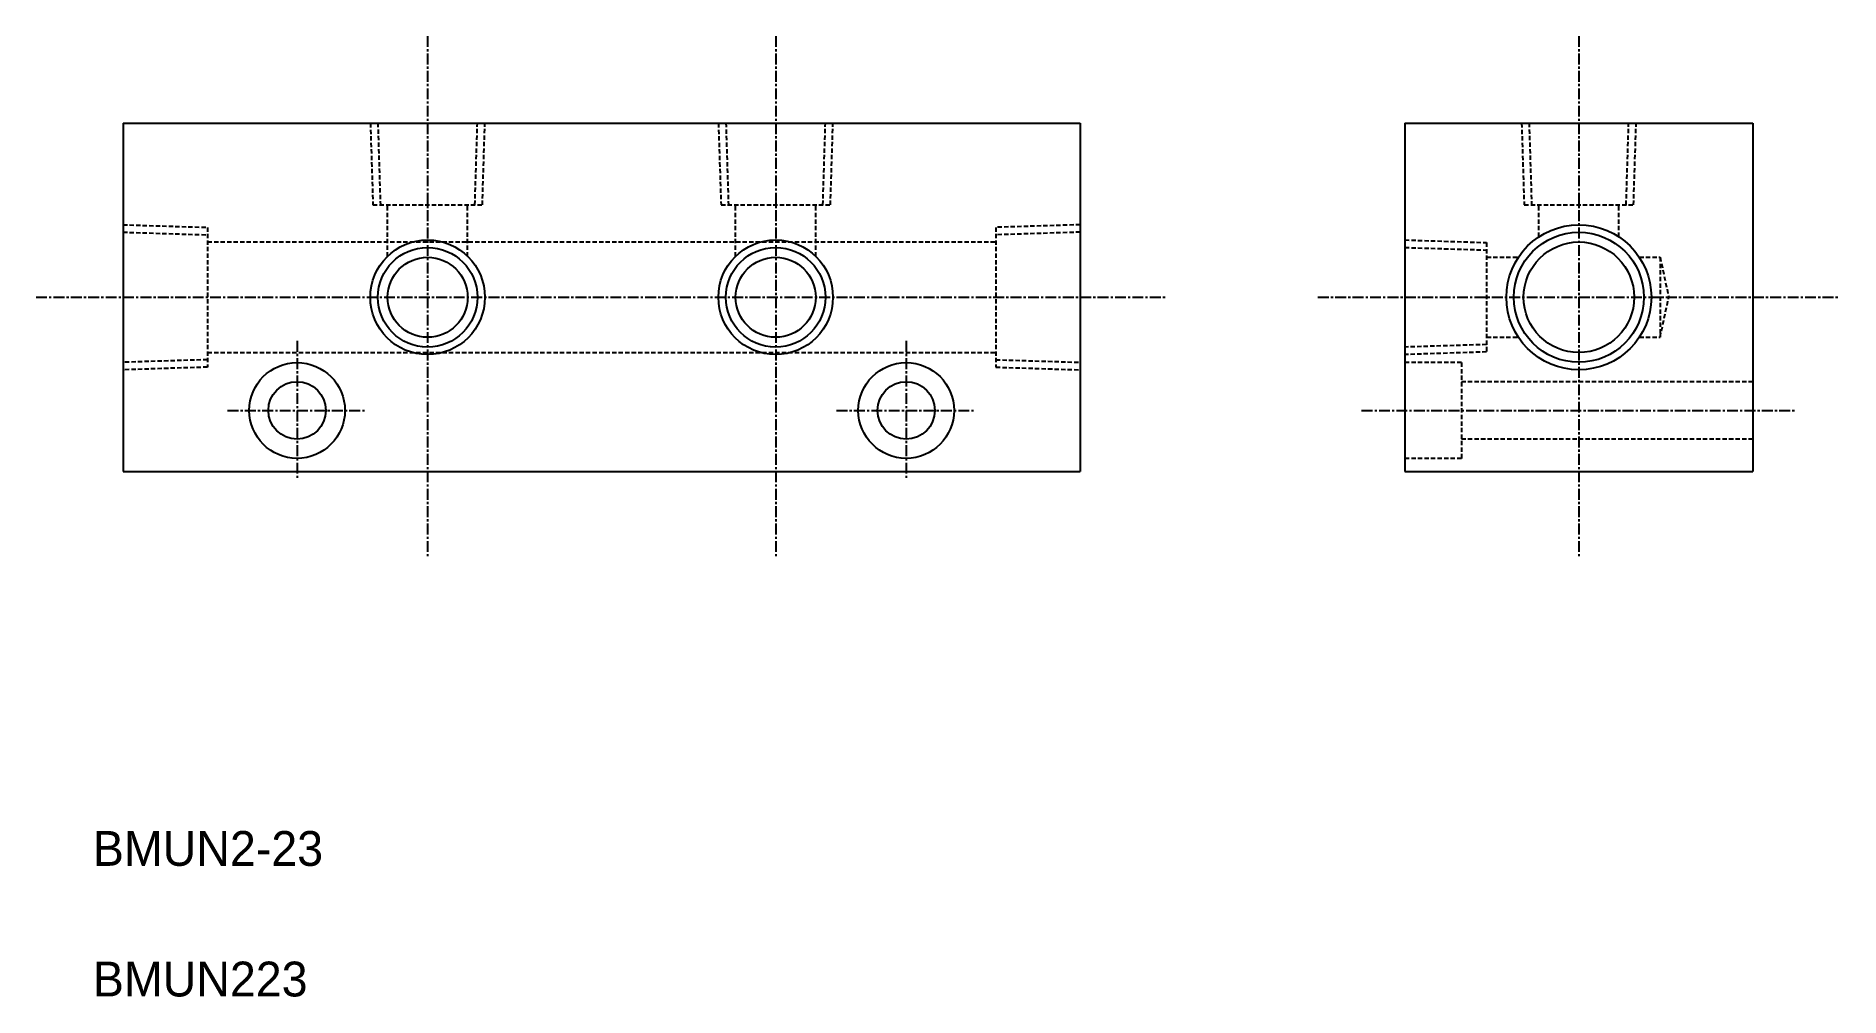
# Model space of a CAD drawing. Extents: x -7 to 200, y 138 to 248.
import ezdxf

# ---------------------------------------------------------------- set-up
doc = ezdxf.new("R2010")
doc.units = 0
doc.linetypes.add('CENTER', pattern=[2, 1.25, -0.25, 0.25, -0.25])
doc.linetypes.add('DASHED', pattern=[0.75, 0.5, -0.25])
doc.layers.get('0').update_dxf_attribs({"linetype": 'CONTINUOUS'})
doc.layers.add('CENTER', color=1, linetype='CENTER')

msp = doc.modelspace()

# ---------------------------------------------------------------- linework, layer by layer
at = {"color": 7, "linetype": 'CONTINUOUS'}
for p, q in [((2.83, 238.17), (112.83, 238.17)), ((2.83, 238.17), (2.83, 198.17)), ((112.83, 238.17), (112.83, 198.17)), ((150.14, 238.17), (150.14, 198.17)), ((150.14, 238.17), (190.14, 238.17)), ((190.14, 238.17), (190.14, 198.17)), ((2.83, 198.17), (112.83, 198.17)), ((150.14, 198.17), (190.14, 198.17))]:
    msp.add_line(p, q, dxfattribs=at)
at = {"color": 3, "linetype": 'DASHED'}
for p, q in [((31.25, 238.17), (31.55, 228.77)), ((32.11, 238.2), (32.4, 228.77)), ((43.26, 228.77), (43.55, 238.2)), ((44.12, 228.77), (44.41, 238.17)), ((71.25, 238.17), (71.55, 228.77)), ((72.11, 238.2), (72.4, 228.77)), ((83.26, 228.77), (83.55, 238.2)), ((84.12, 228.77), (84.41, 238.17)), ((163.56, 238.17), (163.85, 228.77)), ((164.42, 238.2), (164.71, 228.77)), ((175.57, 228.77), (175.86, 238.2)), ((176.42, 228.77), (176.72, 238.17)), ((31.55, 228.77), (44.12, 228.77)), ((33.23, 222.87), (33.23, 228.77)), ((42.43, 222.87), (42.43, 228.77)), ((71.55, 228.77), (84.12, 228.77)), ((73.23, 222.87), (73.23, 228.77)), ((82.43, 222.87), (82.43, 228.77)), ((163.85, 228.77), (176.42, 228.77)), ((165.54, 225.12), (165.54, 228.77)), ((174.74, 225.12), (174.74, 228.77)), ((2.83, 226.5), (12.53, 226.2)), ((12.53, 226.2), (12.53, 210.14)), ((112.83, 226.5), (103.13, 226.2)), ((103.13, 226.2), (103.13, 210.14)), ((2.83, 225.65), (12.53, 225.34)), ((12.53, 224.52), (103.13, 224.52)), ((112.83, 225.65), (103.13, 225.34)), ((150.14, 224.75), (159.54, 224.46)), ((150.14, 223.89), (159.54, 223.6)), ((159.54, 224.46), (159.54, 211.89)), ((159.54, 222.77), (163.19, 222.77)), ((177.09, 222.77), (179.47, 222.77)), ((179.47, 222.77), (180.47, 218.17)), ((179.47, 222.77), (179.47, 213.57)), ((179.47, 213.57), (180.47, 218.17)), ((159.54, 213.57), (163.19, 213.57)), ((177.09, 213.57), (179.47, 213.57)), ((12.53, 211.82), (103.13, 211.82)), ((159.54, 212.74), (150.14, 212.45)), ((159.54, 211.89), (150.14, 211.59)), ((12.53, 211), (2.83, 210.7)), ((12.53, 210.14), (2.83, 209.84)), ((103.13, 211), (112.83, 210.7)), ((103.13, 210.14), (112.83, 209.84)), ((156.64, 210.67), (150.14, 210.67)), ((156.64, 210.67), (156.64, 199.67)), ((190.14, 208.47), (156.64, 208.47)), ((190.14, 201.87), (156.64, 201.87)), ((156.64, 199.67), (150.14, 199.67))]:
    msp.add_line(p, q, dxfattribs=at)
at = {"color": 3, "linetype": 'CONTINUOUS'}
for centre, radius in [((170.14, 218.17), 8.33), ((37.83, 218.17), 6.58), ((77.83, 218.17), 6.58)]:
    msp.add_circle(centre, radius, dxfattribs=at)
at = {"color": 7, "linetype": 'CONTINUOUS'}
for centre, radius in [((37.83, 218.17), 5.72), ((77.83, 218.17), 5.72), ((170.14, 218.17), 7.47), ((170.14, 218.17), 6.35), ((37.83, 218.17), 4.6), ((77.83, 218.17), 4.6), ((22.83, 205.17), 5.5), ((92.83, 205.17), 5.5), ((22.83, 205.17), 3.3), ((92.83, 205.17), 3.3)]:
    msp.add_circle(centre, radius, dxfattribs=at)
at = {"layer": 'CENTER', "color": 1, "linetype": 'CENTER'}
for p, q in [((37.83, 248.17), (37.83, 188.17)), ((77.83, 248.17), (77.83, 188.17)), ((170.14, 248.17), (170.14, 188.17)), ((-7.17, 218.17), (122.83, 218.17)), ((140.14, 218.17), (200.14, 218.17)), ((22.83, 213.17), (22.83, 197.17)), ((92.83, 213.17), (92.83, 197.17)), ((14.83, 205.17), (30.83, 205.17)), ((84.83, 205.17), (100.83, 205.17)), ((145.17, 205.17), (195.01, 205.17))]:
    msp.add_line(p, q, dxfattribs=at)

# ---------------------------------------------------------------- texts
at = {"color": 7, "linetype": 'CONTINUOUS'}
for s, p in [('BMUN2-23', (-0.64, 152.86)), ('BMUN223', (-0.64, 137.86))]:
    msp.add_text(s, height=4, dxfattribs=at).set_placement(p)

doc.saveas('drawing.dxf')
